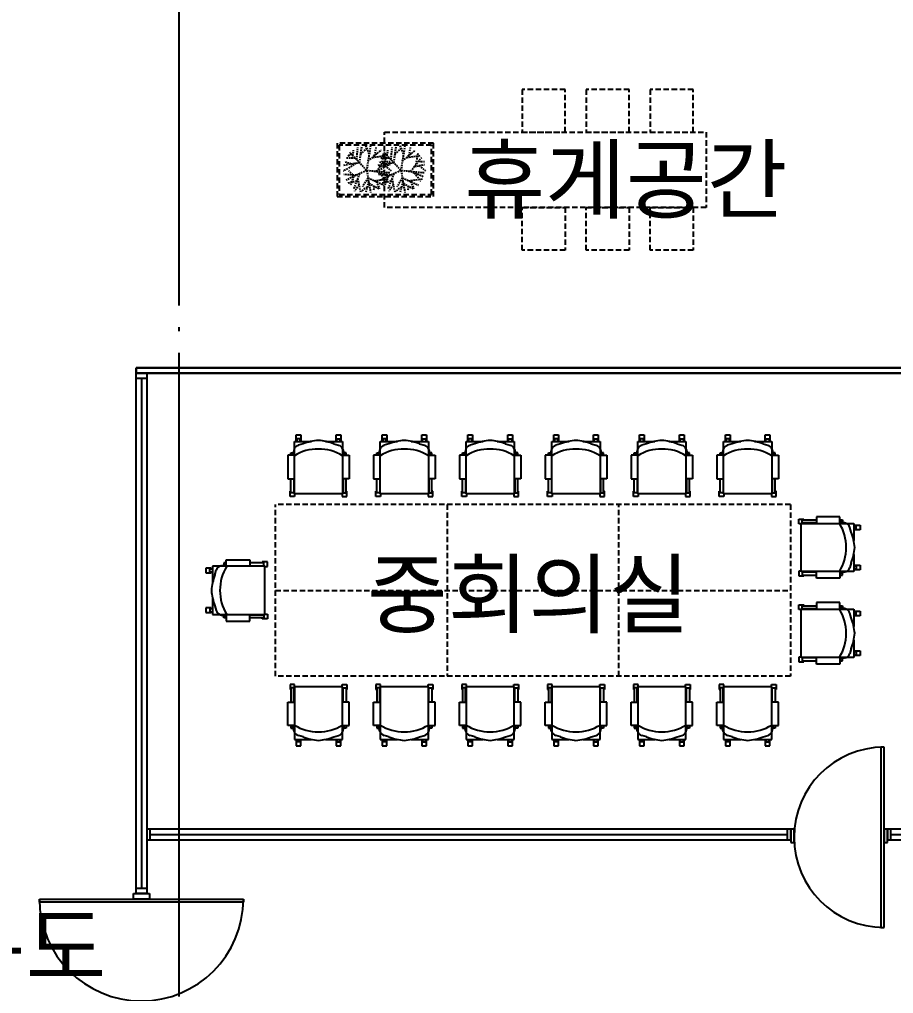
# Model space of a CAD drawing. Header units: millimetres. Extents: x -168200 to 672800, y -7409 to 118800.
# Drawn here: x 269214 to 277359, y 63369 to 72446 of the extents above; entities that cross this region are included whole.
import ezdxf
from ezdxf.enums import TextEntityAlignment as Align

# ---------------------------------------------------------------- set-up
doc = ezdxf.new("R2010")
doc.units = ezdxf.units.MM
doc.header["$LTSCALE"] = 200
doc.linetypes.add('CEN-GAUN', pattern=[32.2, 30, -1, 0.2, -1])
doc.linetypes.add('HIDDEN', pattern=[0.375, 0.25, -0.125])
for name, color, linetype in [('1 BA', 9, 'Continuous'), ('1 CEN', 15, 'CEN-GAUN'), ('1 FUR', 8, 'HIDDEN'), ('1 RM', 8, 'Continuous')]:
    doc.layers.add(name, color=color, linetype=linetype)
doc.styles.add('스타일1', font='malgun.ttf')

msp = doc.modelspace()

# ---------------------------------------------------------------- linework, layer by layer
at = {"layer": '1 BA'}
for p, q in [((270300, 69150), (270300, 69200)), ((270300, 69200), (279785, 69200)), ((279785, 69150), (270300, 69150)), ((270300, 69150), (270400, 69150)), ((270300, 64300), (270300, 69150)), ((270300, 69150), (270400, 69150)), ((270300, 69100), (270300, 69150)), ((270400, 69100), (270300, 69100)), ((270350, 69100), (270350, 64350)), ((270400, 69150), (270400, 64300)), ((270400, 69150), (270400, 69100)), ((277271.9, 65665), (277241.9, 65665)), ((277241.9, 65665), (277241.9, 63985)), ((277271.9, 63985), (277271.9, 65665)), ((276401.9, 64900), (270400, 64900)), ((270400, 64900), (270400, 64800)), ((270430, 64900), (270430, 64800)), ((276371.9, 64800), (276371.9, 64900)), ((276431.9, 64900), (276401.9, 64900)), ((276401.9, 64900), (276401.9, 64775)), ((276401.9, 64800), (276401.9, 64900)), ((276431.9, 64775), (276431.9, 64900)), ((277301.9, 64900), (277271.9, 64900)), ((277271.9, 64900), (277271.9, 64775)), ((277301.9, 64775), (277301.9, 64900)), ((279785, 64900), (277301.9, 64900)), ((277301.9, 64900), (277301.9, 64800)), ((277331.9, 64900), (277331.9, 64800)), ((270430, 64850), (276371.9, 64850)), ((277331.9, 64850), (279755, 64850)), ((270400, 64800), (276401.9, 64800)), ((276401.9, 64775), (276431.9, 64775)), ((277271.9, 64775), (277301.9, 64775)), ((277301.9, 64800), (279785, 64800)), ((270275, 64250), (270275, 64300)), ((270275, 64300), (270425, 64300)), ((270300, 64350), (270400, 64350)), ((270300, 64300), (270300, 64350)), ((270400, 64300), (270300, 64300)), ((270400, 64300), (270300, 64300)), ((270400, 64350), (270400, 64300)), ((270425, 64300), (270425, 64250)), ((269400, 64220), (269400, 64250)), ((269400, 64250), (271300, 64250)), ((271300, 64220), (269400, 64220)), ((270425, 64250), (270275, 64250)), ((271300, 64250), (271300, 64220)), ((277241.9, 63985), (277271.9, 63985))]:
    msp.add_line(p, q, dxfattribs=at)
at = {"layer": '1 BA', "ltscale": 253}
for p, q in [((279785, 69198.4), (270301.6, 69198.4)), ((270301.6, 69198.4), (270301.6, 69151.6)), ((270301.6, 69151.6), (279785, 69151.6))]:
    msp.add_line(p, q, dxfattribs=at)
at = {"layer": '1 BA'}
for centre, radius, start, end in [((277272.7, 64824.2), 840.8, 90.05479, 179.94521), ((277272.7, 64825.8), 840.8, 180.05479, 269.94521), ((270350, 64250), 950, 180, 0)]:
    msp.add_arc(centre, radius, start, end, dxfattribs=at)
at = {"layer": '1 CEN'}
msp.add_line((270700, 95100), (270700, 32900), dxfattribs=at)
at = {"layer": '1 FUR'}
for p, q in [((273899.6, 71794.8), (273899.6, 71394.8)), ((274299.6, 71794.8), (273899.6, 71794.8)), ((274299.6, 71394.8), (274299.6, 71794.8)), ((274495.6, 71794.8), (274495.6, 71394.8)), ((274895.6, 71794.8), (274495.6, 71794.8)), ((274895.6, 71394.8), (274895.6, 71794.8)), ((275091.6, 71794.8), (275091.6, 71394.8)), ((275491.6, 71794.8), (275091.6, 71794.8)), ((275491.6, 71394.8), (275491.6, 71794.8)), ((272614.3, 70694.8), (272614.3, 71394.8)), ((272614.3, 71394.8), (275614.3, 71394.8)), ((273899.6, 71394.8), (274299.6, 71394.8)), ((274495.6, 71394.8), (274895.6, 71394.8)), ((275091.6, 71394.8), (275491.6, 71394.8)), ((275614.3, 71394.8), (275614.3, 70694.8)), ((273073.4, 71294.8), (272173.4, 71294.8)), ((272173.4, 71294.8), (272173.4, 70794.8)), ((273053.4, 71274.8), (272193.4, 71274.8)), ((272193.4, 71274.8), (272193.4, 70814.8)), ((273053.4, 70814.8), (273053.4, 71274.8)), ((273073.4, 70794.8), (273073.4, 71294.8)), ((272193.4, 70814.8), (273053.4, 70814.8)), ((272173.4, 70794.8), (273073.4, 70794.8)), ((275614.3, 70694.8), (272614.3, 70694.8)), ((273899.6, 70294.8), (273899.6, 70694.8)), ((273899.6, 70694.8), (274299.6, 70694.8)), ((274299.6, 70694.8), (274299.6, 70294.8)), ((274495.6, 70294.8), (274495.6, 70694.8)), ((274495.6, 70694.8), (274895.6, 70694.8)), ((274895.6, 70694.8), (274895.6, 70294.8)), ((275091.6, 70294.8), (275091.6, 70694.8)), ((275091.6, 70694.8), (275491.6, 70694.8)), ((275491.6, 70694.8), (275491.6, 70294.8)), ((274299.6, 70294.8), (273899.6, 70294.8)), ((274895.6, 70294.8), (274495.6, 70294.8)), ((275491.6, 70294.8), (275091.6, 70294.8)), ((276400, 67925.7), (271600, 67925.7)), ((271600, 66325.7), (271600, 67925.7)), ((273200, 67925.7), (273200, 66325.7)), ((274800, 66325.7), (274800, 67925.7)), ((276400, 67925.7), (276400, 66325.7)), ((271600, 67125.7), (276400, 67125.7)), ((276400, 66325.7), (271600, 66325.7))]:
    msp.add_line(p, q, dxfattribs=at)
at = {"layer": '1 FUR', "color": 252, "ltscale": 0.3}
for p, q in [((272355.3, 71140.2), (272367.7, 71256.2)), ((272382.5, 71111.4), (272404.5, 71267.6)), ((272472.9, 71192.9), (272440.7, 71272.3)), ((272484.9, 71269.9), (272449, 71040.7)), ((272523, 71177.1), (272539.3, 71254)), ((272675.3, 71140.2), (272687.7, 71256.2)), ((272702.5, 71111.4), (272724.5, 71267.6)), ((272792.9, 71192.9), (272760.7, 71272.3)), ((272804.9, 71269.9), (272769, 71040.7)), ((272843, 71177.1), (272859.3, 71254)), ((272308.3, 71190.1), (272267.8, 71170.2)), ((272449, 71040.7), (272293.2, 71206.1)), ((272319.3, 71178.4), (272327.4, 71226.6)), ((272393.5, 71189.5), (272451.9, 71244.7)), ((272462.4, 71126.1), (272583.6, 71228.1)), ((272502.9, 71160.1), (272631.1, 71178.9)), ((272538.7, 71031.5), (272642.4, 71161)), ((272628.3, 71190.1), (272587.8, 71170.2)), ((272590.6, 71096.3), (272610.4, 71204.2)), ((272769, 71040.7), (272613.2, 71206.1)), ((272639.3, 71178.4), (272647.4, 71226.6)), ((272713.5, 71189.5), (272771.9, 71244.7)), ((272782.4, 71126.1), (272903.6, 71228.1)), ((272822.9, 71160.1), (272951.1, 71178.9)), ((272858.7, 71031.5), (272962.4, 71161)), ((272910.6, 71096.3), (272930.4, 71204.2)), ((272348.2, 71105.6), (272231.6, 71031.6)), ((272382.5, 71111.4), (272233.3, 71086.4)), ((272307.9, 71098.9), (272241.4, 71120.5)), ((272342.4, 71153.9), (272255.5, 71154)), ((272668.2, 71105.6), (272551.6, 71031.6)), ((272702.5, 71111.4), (272553.3, 71086.4)), ((272627.9, 71098.9), (272561.4, 71120.5)), ((272574.5, 71076.2), (272667.1, 71094.1)), ((272662.4, 71153.9), (272575.5, 71154)), ((272613.1, 71124.4), (272668.4, 71121.2)), ((272617, 71084.4), (272678.2, 71034.8)), ((272894.5, 71076.2), (272987.1, 71094.1)), ((272933.1, 71124.4), (272988.4, 71121.2)), ((272937, 71084.4), (272998.2, 71034.8)), ((272353, 70994.3), (272236.6, 71001.1)), ((272449, 71040.7), (272256.9, 70948)), ((272321.9, 70996.2), (272282.5, 71036.5)), ((272326.5, 70981.6), (272295.7, 70896)), ((272382.2, 71008.4), (272328.4, 70869.2)), ((272449, 71040.7), (272668.5, 71018.2)), ((272449, 71040.7), (272485.6, 70834.8)), ((272538.7, 71031.5), (272659.8, 70982.6)), ((272673, 70994.3), (272556.6, 71001.1)), ((272576.1, 71016.4), (272630.2, 70938.3)), ((272769, 71040.7), (272576.9, 70948)), ((272641.9, 70996.2), (272602.5, 71036.5)), ((272646.5, 70981.6), (272615.7, 70896)), ((272702.2, 71008.4), (272648.4, 70869.2)), ((272769, 71040.7), (272988.5, 71018.2)), ((272769, 71040.7), (272805.6, 70834.8)), ((272858.7, 71031.5), (272979.8, 70982.6)), ((272896.1, 71016.4), (272950.2, 70938.3)), ((272355.3, 70938.8), (272274.5, 70920.4)), ((272377.8, 70901.7), (272334.7, 70844.9)), ((272364.7, 70963.2), (272391, 70840.3)), ((272461.8, 70969), (272411.3, 70887.7)), ((272467.3, 70937.7), (272440.7, 70832.3)), ((272461.8, 70969), (272612.4, 70902.6)), ((272470.9, 70917.6), (272569.5, 70866.8)), ((272520.2, 70892.2), (272512, 70856.9)), ((272522.2, 70942.4), (272651.7, 70961.9)), ((272537.1, 70935.8), (272569.5, 70866.8)), ((272675.3, 70938.8), (272594.5, 70920.4)), ((272697.8, 70901.7), (272654.7, 70844.9)), ((272684.7, 70963.2), (272711, 70840.3)), ((272781.8, 70969), (272731.3, 70887.7)), ((272787.3, 70937.7), (272760.7, 70832.3)), ((272781.8, 70969), (272932.4, 70902.6)), ((272790.9, 70917.6), (272889.5, 70866.8)), ((272840.2, 70892.2), (272832, 70856.9)), ((272842.2, 70942.4), (272971.7, 70961.9)), ((272857.1, 70935.8), (272889.5, 70866.8)), ((272454, 70885), (272391, 70840.3)), ((272774, 70885), (272711, 70840.3))]:
    msp.add_line(p, q, dxfattribs=at)
at = {"layer": '1 FUR', "linetype": 'Continuous'}
for p, q in [((271792.7, 68524.1), (271792.7, 68575.6)), ((271792.7, 68575.6), (271836, 68575.6)), ((271829.5, 68538.1), (271799.2, 68538.1)), ((271799.2, 68538.1), (271799.2, 68514.2)), ((271829.5, 68514.2), (271829.5, 68538.1)), ((271836, 68575.6), (271836, 68524.1)), ((272164, 68524.1), (272164, 68575.6)), ((272164, 68575.6), (272207.3, 68575.6)), ((272170.5, 68514.2), (272170.5, 68538.1)), ((272170.5, 68538.1), (272200.8, 68538.1)), ((272200.8, 68538.1), (272200.8, 68514.2)), ((272207.3, 68575.6), (272207.3, 68524.1)), ((272592.7, 68524.1), (272592.7, 68575.6)), ((272592.7, 68575.6), (272636, 68575.6)), ((272629.5, 68538.1), (272599.2, 68538.1)), ((272599.2, 68538.1), (272599.2, 68514.2)), ((272629.5, 68514.2), (272629.5, 68538.1)), ((272636, 68575.6), (272636, 68524.1)), ((272964, 68524.1), (272964, 68575.6)), ((272964, 68575.6), (273007.3, 68575.6)), ((272970.5, 68514.2), (272970.5, 68538.1)), ((272970.5, 68538.1), (273000.8, 68538.1)), ((273000.8, 68538.1), (273000.8, 68514.2)), ((273007.3, 68575.6), (273007.3, 68524.1)), ((273392.7, 68524.1), (273392.7, 68575.6)), ((273392.7, 68575.6), (273436, 68575.6)), ((273429.5, 68538.1), (273399.2, 68538.1)), ((273399.2, 68538.1), (273399.2, 68514.2)), ((273429.5, 68514.2), (273429.5, 68538.1)), ((273436, 68575.6), (273436, 68524.1)), ((273764, 68524.1), (273764, 68575.6)), ((273764, 68575.6), (273807.3, 68575.6)), ((273770.5, 68514.2), (273770.5, 68538.1)), ((273770.5, 68538.1), (273800.8, 68538.1)), ((273800.8, 68538.1), (273800.8, 68514.2)), ((273807.3, 68575.6), (273807.3, 68524.1)), ((274192.7, 68524.1), (274192.7, 68575.6)), ((274192.7, 68575.6), (274236, 68575.6)), ((274229.5, 68538.1), (274199.2, 68538.1)), ((274199.2, 68538.1), (274199.2, 68514.2)), ((274229.5, 68514.2), (274229.5, 68538.1)), ((274236, 68575.6), (274236, 68524.1)), ((274564, 68524.1), (274564, 68575.6)), ((274564, 68575.6), (274607.3, 68575.6)), ((274570.5, 68514.2), (274570.5, 68538.1)), ((274570.5, 68538.1), (274600.8, 68538.1)), ((274600.8, 68538.1), (274600.8, 68514.2)), ((274607.3, 68575.6), (274607.3, 68524.1)), ((274992.7, 68524.1), (274992.7, 68575.6)), ((274992.7, 68575.6), (275036, 68575.6)), ((275029.5, 68538.1), (274999.2, 68538.1)), ((274999.2, 68538.1), (274999.2, 68514.2)), ((275029.5, 68514.2), (275029.5, 68538.1)), ((275036, 68575.6), (275036, 68524.1)), ((275364, 68524.1), (275364, 68575.6)), ((275364, 68575.6), (275407.3, 68575.6)), ((275370.5, 68514.2), (275370.5, 68538.1)), ((275370.5, 68538.1), (275400.8, 68538.1)), ((275400.8, 68538.1), (275400.8, 68514.2)), ((275407.3, 68575.6), (275407.3, 68524.1)), ((275792.7, 68524.1), (275792.7, 68575.6)), ((275792.7, 68575.6), (275836, 68575.6)), ((275829.5, 68538.1), (275799.2, 68538.1)), ((275799.2, 68538.1), (275799.2, 68514.2)), ((275829.5, 68514.2), (275829.5, 68538.1)), ((275836, 68575.6), (275836, 68524.1)), ((276164, 68524.1), (276164, 68575.6)), ((276164, 68575.6), (276207.3, 68575.6)), ((276170.5, 68514.2), (276170.5, 68538.1)), ((276170.5, 68538.1), (276200.8, 68538.1)), ((276200.8, 68538.1), (276200.8, 68514.2)), ((276207.3, 68575.6), (276207.3, 68524.1)), ((271772.4, 68438.1), (271757.7, 68384.4)), ((271775.5, 68025.7), (271775.5, 68514.2)), ((271775.5, 68514.2), (271935.6, 68514.2)), ((271799.2, 68524.1), (271792.7, 68524.1)), ((271857, 68491.1), (271812.7, 68477.6)), ((271836, 68524.1), (271829.5, 68524.1)), ((272064.4, 68514.2), (272224.5, 68514.2)), ((272143, 68491.1), (272187.3, 68477.6)), ((272170.5, 68524.1), (272164, 68524.1)), ((272207.3, 68524.1), (272200.8, 68524.1)), ((272224.5, 68514.2), (272224.5, 68025.7)), ((272227.6, 68438.1), (272242.3, 68384.4)), ((272572.4, 68438.1), (272557.7, 68384.4)), ((272575.5, 68025.7), (272575.5, 68514.2)), ((272575.5, 68514.2), (272735.6, 68514.2)), ((272599.2, 68524.1), (272592.7, 68524.1)), ((272657, 68491.1), (272612.7, 68477.6)), ((272636, 68524.1), (272629.5, 68524.1)), ((272864.4, 68514.2), (273024.5, 68514.2)), ((272943, 68491.1), (272987.3, 68477.6)), ((272970.5, 68524.1), (272964, 68524.1)), ((273007.3, 68524.1), (273000.8, 68524.1)), ((273024.5, 68514.2), (273024.5, 68025.7)), ((273027.6, 68438.1), (273042.3, 68384.4)), ((273372.4, 68438.1), (273357.7, 68384.4)), ((273375.5, 68025.7), (273375.5, 68514.2)), ((273375.5, 68514.2), (273535.6, 68514.2)), ((273399.2, 68524.1), (273392.7, 68524.1)), ((273457, 68491.1), (273412.7, 68477.6)), ((273436, 68524.1), (273429.5, 68524.1)), ((273664.4, 68514.2), (273824.5, 68514.2)), ((273743, 68491.1), (273787.3, 68477.6)), ((273770.5, 68524.1), (273764, 68524.1)), ((273807.3, 68524.1), (273800.8, 68524.1)), ((273824.5, 68514.2), (273824.5, 68025.7)), ((273827.6, 68438.1), (273842.3, 68384.4)), ((274172.4, 68438.1), (274157.7, 68384.4)), ((274175.5, 68025.7), (274175.5, 68514.2)), ((274175.5, 68514.2), (274335.6, 68514.2)), ((274199.2, 68524.1), (274192.7, 68524.1)), ((274257, 68491.1), (274212.7, 68477.6)), ((274236, 68524.1), (274229.5, 68524.1)), ((274464.4, 68514.2), (274624.5, 68514.2)), ((274543, 68491.1), (274587.3, 68477.6)), ((274570.5, 68524.1), (274564, 68524.1)), ((274607.3, 68524.1), (274600.8, 68524.1)), ((274624.5, 68514.2), (274624.5, 68025.7)), ((274627.6, 68438.1), (274642.3, 68384.4)), ((274972.4, 68438.1), (274957.7, 68384.4)), ((274975.5, 68025.7), (274975.5, 68514.2)), ((274975.5, 68514.2), (275135.6, 68514.2)), ((274999.2, 68524.1), (274992.7, 68524.1)), ((275057, 68491.1), (275012.7, 68477.6)), ((275036, 68524.1), (275029.5, 68524.1)), ((275264.4, 68514.2), (275424.5, 68514.2)), ((275343, 68491.1), (275387.3, 68477.6)), ((275370.5, 68524.1), (275364, 68524.1)), ((275407.3, 68524.1), (275400.8, 68524.1)), ((275424.5, 68514.2), (275424.5, 68025.7)), ((275427.6, 68438.1), (275442.3, 68384.4)), ((275772.4, 68438.1), (275757.7, 68384.4)), ((275775.5, 68025.7), (275775.5, 68514.2)), ((275775.5, 68514.2), (275935.6, 68514.2)), ((275799.2, 68524.1), (275792.7, 68524.1)), ((275857, 68491.1), (275812.7, 68477.6)), ((275836, 68524.1), (275829.5, 68524.1)), ((276064.4, 68514.2), (276224.5, 68514.2)), ((276143, 68491.1), (276187.3, 68477.6)), ((276170.5, 68524.1), (276164, 68524.1)), ((276207.3, 68524.1), (276200.8, 68524.1)), ((276224.5, 68514.2), (276224.5, 68025.7)), ((276227.6, 68438.1), (276242.3, 68384.4)), ((271775.5, 68384.4), (271713.8, 68384.4)), ((271713.8, 68384.4), (271713.8, 68165.9)), ((271743, 68384.4), (271743, 68408.6)), ((271743, 68408.6), (271764.7, 68408.6)), ((271775.5, 68165.9), (271775.5, 68384.4)), ((272224.5, 68384.4), (272286.2, 68384.4)), ((272224.5, 68384.4), (272224.5, 68165.9)), ((272257, 68408.6), (272235.3, 68408.6)), ((272257, 68384.4), (272257, 68408.6)), ((272286.2, 68384.4), (272286.2, 68165.9)), ((272575.5, 68384.4), (272513.8, 68384.4)), ((272513.8, 68384.4), (272513.8, 68165.9)), ((272543, 68384.4), (272543, 68408.6)), ((272543, 68408.6), (272564.7, 68408.6)), ((272575.5, 68165.9), (272575.5, 68384.4)), ((273024.5, 68384.4), (273086.2, 68384.4)), ((273024.5, 68384.4), (273024.5, 68165.9)), ((273057, 68408.6), (273035.3, 68408.6)), ((273057, 68384.4), (273057, 68408.6)), ((273086.2, 68384.4), (273086.2, 68165.9)), ((273375.5, 68384.4), (273313.8, 68384.4)), ((273313.8, 68384.4), (273313.8, 68165.9)), ((273343, 68384.4), (273343, 68408.6)), ((273343, 68408.6), (273364.7, 68408.6)), ((273375.5, 68165.9), (273375.5, 68384.4)), ((273824.5, 68384.4), (273886.2, 68384.4)), ((273824.5, 68384.4), (273824.5, 68165.9)), ((273857, 68408.6), (273835.3, 68408.6)), ((273857, 68384.4), (273857, 68408.6)), ((273886.2, 68384.4), (273886.2, 68165.9)), ((274175.5, 68384.4), (274113.8, 68384.4)), ((274113.8, 68384.4), (274113.8, 68165.9)), ((274143, 68384.4), (274143, 68408.6)), ((274143, 68408.6), (274164.7, 68408.6)), ((274175.5, 68165.9), (274175.5, 68384.4)), ((274624.5, 68384.4), (274686.2, 68384.4)), ((274624.5, 68384.4), (274624.5, 68165.9)), ((274657, 68408.6), (274635.3, 68408.6)), ((274657, 68384.4), (274657, 68408.6)), ((274686.2, 68384.4), (274686.2, 68165.9)), ((274975.5, 68384.4), (274913.8, 68384.4)), ((274913.8, 68384.4), (274913.8, 68165.9)), ((274943, 68384.4), (274943, 68408.6)), ((274943, 68408.6), (274964.7, 68408.6)), ((274975.5, 68165.9), (274975.5, 68384.4)), ((275424.5, 68384.4), (275486.2, 68384.4)), ((275424.5, 68384.4), (275424.5, 68165.9)), ((275457, 68408.6), (275435.3, 68408.6)), ((275457, 68384.4), (275457, 68408.6)), ((275486.2, 68384.4), (275486.2, 68165.9)), ((275775.5, 68384.4), (275713.8, 68384.4)), ((275713.8, 68384.4), (275713.8, 68165.9)), ((275743, 68384.4), (275743, 68408.6)), ((275743, 68408.6), (275764.7, 68408.6)), ((275775.5, 68165.9), (275775.5, 68384.4)), ((276224.5, 68384.4), (276286.2, 68384.4)), ((276224.5, 68384.4), (276224.5, 68165.9)), ((276257, 68408.6), (276235.3, 68408.6)), ((276257, 68384.4), (276257, 68408.6)), ((276286.2, 68384.4), (276286.2, 68165.9)), ((271713.8, 68165.9), (271775.5, 68165.9)), ((271743, 68034.8), (271743, 68165.9)), ((271771, 68165.9), (271771, 68034.8)), ((272286.2, 68165.9), (272224.5, 68165.9)), ((272229, 68165.9), (272229, 68034.8)), ((272257, 68034.8), (272257, 68165.9)), ((272513.8, 68165.9), (272575.5, 68165.9)), ((272543, 68034.8), (272543, 68165.9)), ((272571, 68165.9), (272571, 68034.8)), ((273086.2, 68165.9), (273024.5, 68165.9)), ((273029, 68165.9), (273029, 68034.8)), ((273057, 68034.8), (273057, 68165.9)), ((273313.8, 68165.9), (273375.5, 68165.9)), ((273343, 68034.8), (273343, 68165.9)), ((273371, 68165.9), (273371, 68034.8)), ((273886.2, 68165.9), (273824.5, 68165.9)), ((273829, 68165.9), (273829, 68034.8)), ((273857, 68034.8), (273857, 68165.9)), ((274113.8, 68165.9), (274175.5, 68165.9)), ((274143, 68034.8), (274143, 68165.9)), ((274171, 68165.9), (274171, 68034.8)), ((274686.2, 68165.9), (274624.5, 68165.9)), ((274629, 68165.9), (274629, 68034.8)), ((274657, 68034.8), (274657, 68165.9)), ((274913.8, 68165.9), (274975.5, 68165.9)), ((274943, 68034.8), (274943, 68165.9)), ((274971, 68165.9), (274971, 68034.8)), ((275486.2, 68165.9), (275424.5, 68165.9)), ((275429, 68165.9), (275429, 68034.8)), ((275457, 68034.8), (275457, 68165.9)), ((275713.8, 68165.9), (275775.5, 68165.9)), ((275743, 68034.8), (275743, 68165.9)), ((275771, 68165.9), (275771, 68034.8)), ((276286.2, 68165.9), (276224.5, 68165.9)), ((276229, 68165.9), (276229, 68034.8)), ((276257, 68034.8), (276257, 68165.9)), ((271734.9, 68001.4), (271734.9, 68050.1)), ((271734.9, 68050.1), (271743, 68050.1)), ((271778.2, 68001.4), (271734.9, 68001.4)), ((271771, 68034.8), (271743, 68034.8)), ((271771, 68050.1), (271775.5, 68050.1)), ((272224.5, 68025.7), (271775.5, 68025.7)), ((271778.2, 68025.7), (271778.2, 68001.4)), ((272221.8, 68025.7), (272221.8, 68001.4)), ((272221.8, 68001.4), (272265.1, 68001.4)), ((272229, 68050.1), (272224.5, 68050.1)), ((272229, 68034.8), (272257, 68034.8)), ((272265.1, 68050.1), (272257, 68050.1)), ((272265.1, 68001.4), (272265.1, 68050.1)), ((272534.9, 68001.4), (272534.9, 68050.1)), ((272534.9, 68050.1), (272543, 68050.1)), ((272578.2, 68001.4), (272534.9, 68001.4)), ((272571, 68034.8), (272543, 68034.8)), ((272571, 68050.1), (272575.5, 68050.1)), ((273024.5, 68025.7), (272575.5, 68025.7)), ((272578.2, 68025.7), (272578.2, 68001.4)), ((273021.8, 68025.7), (273021.8, 68001.4)), ((273021.8, 68001.4), (273065.1, 68001.4)), ((273029, 68050.1), (273024.5, 68050.1)), ((273029, 68034.8), (273057, 68034.8)), ((273065.1, 68050.1), (273057, 68050.1)), ((273065.1, 68001.4), (273065.1, 68050.1)), ((273334.9, 68001.4), (273334.9, 68050.1)), ((273334.9, 68050.1), (273343, 68050.1)), ((273378.2, 68001.4), (273334.9, 68001.4)), ((273371, 68034.8), (273343, 68034.8)), ((273371, 68050.1), (273375.5, 68050.1)), ((273824.5, 68025.7), (273375.5, 68025.7)), ((273378.2, 68025.7), (273378.2, 68001.4)), ((273821.8, 68025.7), (273821.8, 68001.4)), ((273821.8, 68001.4), (273865.1, 68001.4)), ((273829, 68050.1), (273824.5, 68050.1)), ((273829, 68034.8), (273857, 68034.8)), ((273865.1, 68050.1), (273857, 68050.1)), ((273865.1, 68001.4), (273865.1, 68050.1)), ((274134.9, 68001.4), (274134.9, 68050.1)), ((274134.9, 68050.1), (274143, 68050.1)), ((274178.2, 68001.4), (274134.9, 68001.4)), ((274171, 68034.8), (274143, 68034.8)), ((274171, 68050.1), (274175.5, 68050.1)), ((274624.5, 68025.7), (274175.5, 68025.7)), ((274178.2, 68025.7), (274178.2, 68001.4)), ((274621.8, 68025.7), (274621.8, 68001.4)), ((274621.8, 68001.4), (274665.1, 68001.4)), ((274629, 68050.1), (274624.5, 68050.1)), ((274629, 68034.8), (274657, 68034.8)), ((274665.1, 68050.1), (274657, 68050.1)), ((274665.1, 68001.4), (274665.1, 68050.1)), ((274934.9, 68001.4), (274934.9, 68050.1)), ((274934.9, 68050.1), (274943, 68050.1)), ((274978.2, 68001.4), (274934.9, 68001.4)), ((274971, 68034.8), (274943, 68034.8)), ((274971, 68050.1), (274975.5, 68050.1)), ((275424.5, 68025.7), (274975.5, 68025.7)), ((274978.2, 68025.7), (274978.2, 68001.4)), ((275421.8, 68025.7), (275421.8, 68001.4)), ((275421.8, 68001.4), (275465.1, 68001.4)), ((275429, 68050.1), (275424.5, 68050.1)), ((275429, 68034.8), (275457, 68034.8)), ((275465.1, 68050.1), (275457, 68050.1)), ((275465.1, 68001.4), (275465.1, 68050.1)), ((275734.9, 68001.4), (275734.9, 68050.1)), ((275734.9, 68050.1), (275743, 68050.1)), ((275778.2, 68001.4), (275734.9, 68001.4)), ((275771, 68034.8), (275743, 68034.8)), ((275771, 68050.1), (275775.5, 68050.1)), ((276224.5, 68025.7), (275775.5, 68025.7)), ((275778.2, 68025.7), (275778.2, 68001.4)), ((276221.8, 68025.7), (276221.8, 68001.4)), ((276221.8, 68001.4), (276265.1, 68001.4)), ((276229, 68050.1), (276224.5, 68050.1)), ((276229, 68034.8), (276257, 68034.8)), ((276265.1, 68050.1), (276257, 68050.1)), ((276265.1, 68001.4), (276265.1, 68050.1)), ((276858.7, 67812), (276640.2, 67812)), ((276640.2, 67812), (276640.2, 67750.2)), ((276858.7, 67750.2), (276858.7, 67812)), ((276475.6, 67747.5), (276475.6, 67790.9)), ((276475.6, 67790.9), (276524.4, 67790.9)), ((276500, 67747.5), (276475.6, 67747.5)), ((276500, 67750.2), (276988.5, 67750.2)), ((276500, 67301.3), (276500, 67750.2)), ((276509, 67754.7), (276509, 67782.7)), ((276509, 67782.7), (276640.2, 67782.7)), ((276640.2, 67754.7), (276509, 67754.7)), ((276524.4, 67790.9), (276524.4, 67782.7)), ((276524.4, 67754.7), (276524.4, 67750.2)), ((276640.2, 67750.2), (276858.7, 67750.2)), ((276858.7, 67782.7), (276882.8, 67782.7)), ((276912.3, 67753.4), (276858.7, 67768)), ((276882.8, 67782.7), (276882.8, 67761.1)), ((276965.3, 67668.7), (276951.8, 67713)), ((276988.5, 67750.2), (276988.5, 67590.1)), ((277012.3, 67726.5), (276988.5, 67726.5)), ((276998.4, 67726.5), (276998.4, 67733)), ((276998.4, 67733), (277049.9, 67733)), ((277012.3, 67696.2), (277012.3, 67726.5)), ((277049.9, 67733), (277049.9, 67689.7)), ((276988.5, 67696.2), (277012.3, 67696.2)), ((276998.4, 67689.7), (276998.4, 67696.2)), ((277049.9, 67689.7), (276998.4, 67689.7)), ((276988.5, 67461.3), (276988.5, 67301.3)), ((271500, 67350.2), (271011.5, 67350.2)), ((271011.5, 67350.2), (271011.5, 67190.1)), ((271087.7, 67353.4), (271141.3, 67368)), ((271141.3, 67382.7), (271117.2, 67382.7)), ((271117.2, 67382.7), (271117.2, 67361.1)), ((271141.3, 67350.2), (271141.3, 67412)), ((271141.3, 67412), (271359.8, 67412)), ((271359.8, 67350.2), (271141.3, 67350.2)), ((271359.8, 67412), (271359.8, 67350.2)), ((271491, 67382.7), (271359.8, 67382.7)), ((271359.8, 67354.7), (271491, 67354.7)), ((271524.4, 67390.9), (271475.6, 67390.9)), ((271475.6, 67390.9), (271475.6, 67382.7)), ((271475.6, 67354.7), (271475.6, 67350.2)), ((271491, 67354.7), (271491, 67382.7)), ((271500, 66901.3), (271500, 67350.2)), ((271524.4, 67347.5), (271524.4, 67390.9)), ((276965.3, 67382.8), (276951.8, 67338.5)), ((276988.5, 67355.2), (277012.3, 67355.2)), ((276998.4, 67355.2), (276998.4, 67361.8)), ((276998.4, 67361.8), (277049.9, 67361.8)), ((277012.3, 67355.2), (277012.3, 67325)), ((277049.9, 67361.8), (277049.9, 67318.4)), ((271001.6, 67333), (270950.1, 67333)), ((270950.1, 67333), (270950.1, 67289.7)), ((270950.1, 67289.7), (271001.6, 67289.7)), ((270987.7, 67296.2), (270987.7, 67326.5)), ((270987.7, 67326.5), (271011.5, 67326.5)), ((271011.5, 67296.2), (270987.7, 67296.2)), ((271001.6, 67326.5), (271001.6, 67333)), ((271001.6, 67289.7), (271001.6, 67296.2)), ((271034.7, 67268.7), (271048.2, 67313)), ((271500, 67347.5), (271524.4, 67347.5)), ((276500, 67304), (276475.6, 67304)), ((276475.6, 67304), (276475.6, 67260.6)), ((276475.6, 67260.6), (276524.4, 67260.6)), ((276988.5, 67301.3), (276500, 67301.3)), ((276640.2, 67296.8), (276509, 67296.8)), ((276509, 67296.8), (276509, 67268.7)), ((276509, 67268.7), (276640.2, 67268.7)), ((276524.4, 67296.8), (276524.4, 67301.3)), ((276524.4, 67260.6), (276524.4, 67268.7)), ((276640.2, 67239.5), (276640.2, 67301.3)), ((276858.7, 67301.3), (276640.2, 67301.3)), ((276858.7, 67301.3), (276858.7, 67239.5)), ((276912.3, 67298.1), (276858.7, 67283.5)), ((276858.7, 67268.7), (276882.8, 67268.7)), ((276882.8, 67268.7), (276882.8, 67290.4)), ((277012.3, 67325), (276988.5, 67325)), ((276998.4, 67318.4), (276998.4, 67325)), ((277049.9, 67318.4), (276998.4, 67318.4)), ((276858.7, 67239.5), (276640.2, 67239.5)), ((271011.5, 67061.3), (271011.5, 66901.3)), ((276475.6, 66947.5), (276475.6, 66990.9)), ((276475.6, 66990.9), (276524.4, 66990.9)), ((276524.4, 66990.9), (276524.4, 66982.7)), ((276858.7, 67012), (276640.2, 67012)), ((276640.2, 67012), (276640.2, 66950.2)), ((276858.7, 66950.2), (276858.7, 67012)), ((271001.6, 66961.8), (270950.1, 66961.8)), ((270950.1, 66961.8), (270950.1, 66918.4)), ((270950.1, 66918.4), (271001.6, 66918.4)), ((271011.5, 66955.2), (270987.7, 66955.2)), ((270987.7, 66955.2), (270987.7, 66925)), ((270987.7, 66925), (271011.5, 66925)), ((271001.6, 66955.2), (271001.6, 66961.8)), ((271001.6, 66918.4), (271001.6, 66925)), ((271011.5, 66901.3), (271500, 66901.3)), ((271034.7, 66982.8), (271048.2, 66938.5)), ((271087.7, 66898.1), (271141.3, 66883.5)), ((271141.3, 66901.3), (271141.3, 66839.5)), ((271141.3, 66901.3), (271359.8, 66901.3)), ((271359.8, 66839.5), (271359.8, 66901.3)), ((271359.8, 66896.8), (271491, 66896.8)), ((271475.6, 66896.8), (271475.6, 66901.3)), ((271491, 66896.8), (271491, 66868.7)), ((271500, 66904), (271524.4, 66904)), ((271524.4, 66904), (271524.4, 66860.6)), ((276500, 66947.5), (276475.6, 66947.5)), ((276500, 66950.2), (276988.5, 66950.2)), ((276500, 66501.3), (276500, 66950.2)), ((276509, 66954.7), (276509, 66982.7)), ((276509, 66982.7), (276640.2, 66982.7)), ((276640.2, 66954.7), (276509, 66954.7)), ((276524.4, 66954.7), (276524.4, 66950.2)), ((276640.2, 66950.2), (276858.7, 66950.2)), ((276858.7, 66982.7), (276882.8, 66982.7)), ((276912.3, 66953.4), (276858.7, 66968)), ((276882.8, 66982.7), (276882.8, 66961.1)), ((276965.3, 66868.7), (276951.8, 66913)), ((276988.5, 66950.2), (276988.5, 66790.1)), ((277012.3, 66926.5), (276988.5, 66926.5)), ((276988.5, 66896.2), (277012.3, 66896.2)), ((276998.4, 66926.5), (276998.4, 66933)), ((276998.4, 66933), (277049.9, 66933)), ((276998.4, 66889.7), (276998.4, 66896.2)), ((277012.3, 66896.2), (277012.3, 66926.5)), ((277049.9, 66933), (277049.9, 66889.7)), ((271117.2, 66868.7), (271117.2, 66890.4)), ((271141.3, 66868.7), (271117.2, 66868.7)), ((271141.3, 66839.5), (271359.8, 66839.5)), ((271491, 66868.7), (271359.8, 66868.7)), ((271475.6, 66860.6), (271475.6, 66868.7)), ((271524.4, 66860.6), (271475.6, 66860.6)), ((277049.9, 66889.7), (276998.4, 66889.7)), ((276988.5, 66661.3), (276988.5, 66501.3)), ((276965.3, 66582.8), (276951.8, 66538.5)), ((276988.5, 66555.2), (277012.3, 66555.2)), ((276998.4, 66555.2), (276998.4, 66561.8)), ((276998.4, 66561.8), (277049.9, 66561.8)), ((277012.3, 66555.2), (277012.3, 66525)), ((277049.9, 66561.8), (277049.9, 66518.4)), ((276500, 66504), (276475.6, 66504)), ((276475.6, 66504), (276475.6, 66460.6)), ((276475.6, 66460.6), (276524.4, 66460.6)), ((276988.5, 66501.3), (276500, 66501.3)), ((276640.2, 66496.8), (276509, 66496.8)), ((276509, 66496.8), (276509, 66468.7)), ((276509, 66468.7), (276640.2, 66468.7)), ((276524.4, 66496.8), (276524.4, 66501.3)), ((276524.4, 66460.6), (276524.4, 66468.7)), ((276640.2, 66439.5), (276640.2, 66501.3)), ((276858.7, 66501.3), (276640.2, 66501.3)), ((276858.7, 66501.3), (276858.7, 66439.5)), ((276912.3, 66498.1), (276858.7, 66483.5)), ((276858.7, 66468.7), (276882.8, 66468.7)), ((276882.8, 66468.7), (276882.8, 66490.4)), ((277012.3, 66525), (276988.5, 66525)), ((276998.4, 66518.4), (276998.4, 66525)), ((277049.9, 66518.4), (276998.4, 66518.4)), ((276858.7, 66439.5), (276640.2, 66439.5)), ((271778.2, 66250.1), (271734.9, 66250.1)), ((271734.9, 66250.1), (271734.9, 66201.4)), ((271734.9, 66201.4), (271743, 66201.4)), ((271771, 66216.7), (271743, 66216.7)), ((271743, 66216.7), (271743, 66085.6)), ((271771, 66085.6), (271771, 66216.7)), ((271771, 66201.4), (271775.5, 66201.4)), ((271775.5, 66225.7), (271775.5, 65737.3)), ((272224.5, 66225.7), (271775.5, 66225.7)), ((271778.2, 66225.7), (271778.2, 66250.1)), ((272221.8, 66225.7), (272221.8, 66250.1)), ((272221.8, 66250.1), (272265.1, 66250.1)), ((272224.5, 65737.3), (272224.5, 66225.7)), ((272229, 66201.4), (272224.5, 66201.4)), ((272229, 66085.6), (272229, 66216.7)), ((272229, 66216.7), (272257, 66216.7)), ((272257, 66216.7), (272257, 66085.6)), ((272265.1, 66201.4), (272257, 66201.4)), ((272265.1, 66250.1), (272265.1, 66201.4)), ((272578.2, 66250.1), (272534.9, 66250.1)), ((272534.9, 66250.1), (272534.9, 66201.4)), ((272534.9, 66201.4), (272543, 66201.4)), ((272571, 66216.7), (272543, 66216.7)), ((272543, 66216.7), (272543, 66085.6)), ((272571, 66085.6), (272571, 66216.7)), ((272571, 66201.4), (272575.5, 66201.4)), ((272575.5, 66225.7), (272575.5, 65737.3)), ((273024.5, 66225.7), (272575.5, 66225.7)), ((272578.2, 66225.7), (272578.2, 66250.1)), ((273021.8, 66225.7), (273021.8, 66250.1)), ((273021.8, 66250.1), (273065.1, 66250.1)), ((273024.5, 65737.3), (273024.5, 66225.7)), ((273029, 66201.4), (273024.5, 66201.4)), ((273029, 66085.6), (273029, 66216.7)), ((273029, 66216.7), (273057, 66216.7)), ((273057, 66216.7), (273057, 66085.6)), ((273065.1, 66201.4), (273057, 66201.4)), ((273065.1, 66250.1), (273065.1, 66201.4)), ((273378.2, 66250.1), (273334.9, 66250.1)), ((273334.9, 66250.1), (273334.9, 66201.4)), ((273334.9, 66201.4), (273343, 66201.4)), ((273371, 66216.7), (273343, 66216.7)), ((273343, 66216.7), (273343, 66085.6)), ((273371, 66085.6), (273371, 66216.7)), ((273371, 66201.4), (273375.5, 66201.4)), ((273375.5, 66225.7), (273375.5, 65737.3)), ((273824.5, 66225.7), (273375.5, 66225.7)), ((273378.2, 66225.7), (273378.2, 66250.1)), ((273821.8, 66225.7), (273821.8, 66250.1)), ((273821.8, 66250.1), (273865.1, 66250.1)), ((273824.5, 65737.3), (273824.5, 66225.7)), ((273829, 66201.4), (273824.5, 66201.4)), ((273829, 66085.6), (273829, 66216.7)), ((273829, 66216.7), (273857, 66216.7)), ((273857, 66216.7), (273857, 66085.6)), ((273865.1, 66201.4), (273857, 66201.4)), ((273865.1, 66250.1), (273865.1, 66201.4)), ((274178.2, 66250.1), (274134.9, 66250.1)), ((274134.9, 66250.1), (274134.9, 66201.4)), ((274134.9, 66201.4), (274143, 66201.4)), ((274171, 66216.7), (274143, 66216.7)), ((274143, 66216.7), (274143, 66085.6)), ((274171, 66085.6), (274171, 66216.7)), ((274171, 66201.4), (274175.5, 66201.4)), ((274175.5, 66225.7), (274175.5, 65737.3)), ((274624.5, 66225.7), (274175.5, 66225.7)), ((274178.2, 66225.7), (274178.2, 66250.1)), ((274621.8, 66225.7), (274621.8, 66250.1)), ((274621.8, 66250.1), (274665.1, 66250.1)), ((274624.5, 65737.3), (274624.5, 66225.7)), ((274629, 66201.4), (274624.5, 66201.4)), ((274629, 66085.6), (274629, 66216.7)), ((274629, 66216.7), (274657, 66216.7)), ((274657, 66216.7), (274657, 66085.6)), ((274665.1, 66201.4), (274657, 66201.4)), ((274665.1, 66250.1), (274665.1, 66201.4)), ((274978.2, 66250.1), (274934.9, 66250.1)), ((274934.9, 66250.1), (274934.9, 66201.4)), ((274934.9, 66201.4), (274943, 66201.4)), ((274971, 66216.7), (274943, 66216.7)), ((274943, 66216.7), (274943, 66085.6)), ((274971, 66085.6), (274971, 66216.7)), ((274971, 66201.4), (274975.5, 66201.4)), ((274975.5, 66225.7), (274975.5, 65737.3)), ((275424.5, 66225.7), (274975.5, 66225.7)), ((274978.2, 66225.7), (274978.2, 66250.1)), ((275421.8, 66225.7), (275421.8, 66250.1)), ((275421.8, 66250.1), (275465.1, 66250.1)), ((275424.5, 65737.3), (275424.5, 66225.7)), ((275429, 66201.4), (275424.5, 66201.4)), ((275429, 66085.6), (275429, 66216.7)), ((275429, 66216.7), (275457, 66216.7)), ((275457, 66216.7), (275457, 66085.6)), ((275465.1, 66201.4), (275457, 66201.4)), ((275465.1, 66250.1), (275465.1, 66201.4)), ((275778.2, 66250.1), (275734.9, 66250.1)), ((275734.9, 66250.1), (275734.9, 66201.4)), ((275734.9, 66201.4), (275743, 66201.4)), ((275771, 66216.7), (275743, 66216.7)), ((275743, 66216.7), (275743, 66085.6)), ((275771, 66085.6), (275771, 66216.7)), ((275771, 66201.4), (275775.5, 66201.4)), ((275775.5, 66225.7), (275775.5, 65737.3)), ((276224.5, 66225.7), (275775.5, 66225.7)), ((275778.2, 66225.7), (275778.2, 66250.1)), ((276221.8, 66225.7), (276221.8, 66250.1)), ((276221.8, 66250.1), (276265.1, 66250.1)), ((276224.5, 65737.3), (276224.5, 66225.7)), ((276229, 66201.4), (276224.5, 66201.4)), ((276229, 66085.6), (276229, 66216.7)), ((276229, 66216.7), (276257, 66216.7)), ((276257, 66216.7), (276257, 66085.6)), ((276265.1, 66201.4), (276257, 66201.4)), ((276265.1, 66250.1), (276265.1, 66201.4)), ((271713.8, 65867.1), (271713.8, 66085.6)), ((271713.8, 66085.6), (271775.5, 66085.6)), ((271775.5, 66085.6), (271775.5, 65867.1)), ((272286.2, 66085.6), (272224.5, 66085.6)), ((272224.5, 65867.1), (272224.5, 66085.6)), ((272286.2, 65867.1), (272286.2, 66085.6)), ((272513.8, 65867.1), (272513.8, 66085.6)), ((272513.8, 66085.6), (272575.5, 66085.6)), ((272575.5, 66085.6), (272575.5, 65867.1)), ((273086.2, 66085.6), (273024.5, 66085.6)), ((273024.5, 65867.1), (273024.5, 66085.6)), ((273086.2, 65867.1), (273086.2, 66085.6)), ((273313.8, 65867.1), (273313.8, 66085.6)), ((273313.8, 66085.6), (273375.5, 66085.6)), ((273375.5, 66085.6), (273375.5, 65867.1)), ((273886.2, 66085.6), (273824.5, 66085.6)), ((273824.5, 65867.1), (273824.5, 66085.6)), ((273886.2, 65867.1), (273886.2, 66085.6)), ((274113.8, 65867.1), (274113.8, 66085.6)), ((274113.8, 66085.6), (274175.5, 66085.6)), ((274175.5, 66085.6), (274175.5, 65867.1)), ((274686.2, 66085.6), (274624.5, 66085.6)), ((274624.5, 65867.1), (274624.5, 66085.6)), ((274686.2, 65867.1), (274686.2, 66085.6)), ((274913.8, 65867.1), (274913.8, 66085.6)), ((274913.8, 66085.6), (274975.5, 66085.6)), ((274975.5, 66085.6), (274975.5, 65867.1)), ((275486.2, 66085.6), (275424.5, 66085.6)), ((275424.5, 65867.1), (275424.5, 66085.6)), ((275486.2, 65867.1), (275486.2, 66085.6)), ((275713.8, 65867.1), (275713.8, 66085.6)), ((275713.8, 66085.6), (275775.5, 66085.6)), ((275775.5, 66085.6), (275775.5, 65867.1)), ((276286.2, 66085.6), (276224.5, 66085.6)), ((276224.5, 65867.1), (276224.5, 66085.6)), ((276286.2, 65867.1), (276286.2, 66085.6)), ((271775.5, 65867.1), (271713.8, 65867.1)), ((271743, 65867.1), (271743, 65842.9)), ((271743, 65842.9), (271764.7, 65842.9)), ((271772.4, 65813.4), (271757.7, 65867.1)), ((272224.5, 65867.1), (272286.2, 65867.1)), ((272227.6, 65813.4), (272242.3, 65867.1)), ((272257, 65842.9), (272235.3, 65842.9)), ((272257, 65867.1), (272257, 65842.9)), ((272575.5, 65867.1), (272513.8, 65867.1)), ((272543, 65867.1), (272543, 65842.9)), ((272543, 65842.9), (272564.7, 65842.9)), ((272572.4, 65813.4), (272557.7, 65867.1)), ((273024.5, 65867.1), (273086.2, 65867.1)), ((273027.6, 65813.4), (273042.3, 65867.1)), ((273057, 65842.9), (273035.3, 65842.9)), ((273057, 65867.1), (273057, 65842.9)), ((273375.5, 65867.1), (273313.8, 65867.1)), ((273343, 65867.1), (273343, 65842.9)), ((273343, 65842.9), (273364.7, 65842.9)), ((273372.4, 65813.4), (273357.7, 65867.1)), ((273824.5, 65867.1), (273886.2, 65867.1)), ((273827.6, 65813.4), (273842.3, 65867.1)), ((273857, 65842.9), (273835.3, 65842.9)), ((273857, 65867.1), (273857, 65842.9)), ((274175.5, 65867.1), (274113.8, 65867.1)), ((274143, 65867.1), (274143, 65842.9)), ((274143, 65842.9), (274164.7, 65842.9)), ((274172.4, 65813.4), (274157.7, 65867.1)), ((274624.5, 65867.1), (274686.2, 65867.1)), ((274627.6, 65813.4), (274642.3, 65867.1)), ((274657, 65842.9), (274635.3, 65842.9)), ((274657, 65867.1), (274657, 65842.9)), ((274975.5, 65867.1), (274913.8, 65867.1)), ((274943, 65867.1), (274943, 65842.9)), ((274943, 65842.9), (274964.7, 65842.9)), ((274972.4, 65813.4), (274957.7, 65867.1)), ((275424.5, 65867.1), (275486.2, 65867.1)), ((275427.6, 65813.4), (275442.3, 65867.1)), ((275457, 65842.9), (275435.3, 65842.9)), ((275457, 65867.1), (275457, 65842.9)), ((275775.5, 65867.1), (275713.8, 65867.1)), ((275743, 65867.1), (275743, 65842.9)), ((275743, 65842.9), (275764.7, 65842.9)), ((275772.4, 65813.4), (275757.7, 65867.1)), ((276224.5, 65867.1), (276286.2, 65867.1)), ((276227.6, 65813.4), (276242.3, 65867.1)), ((276257, 65842.9), (276235.3, 65842.9)), ((276257, 65867.1), (276257, 65842.9)), ((271775.5, 65737.3), (271935.6, 65737.3)), ((271799.2, 65727.3), (271792.7, 65727.3)), ((271792.7, 65727.3), (271792.7, 65675.9)), ((271799.2, 65713.4), (271799.2, 65737.3)), ((271857, 65760.4), (271812.7, 65773.9)), ((271829.5, 65737.3), (271829.5, 65713.4)), ((271836, 65727.3), (271829.5, 65727.3)), ((271836, 65675.9), (271836, 65727.3)), ((272064.4, 65737.3), (272224.5, 65737.3)), ((272143, 65760.4), (272187.3, 65773.9)), ((272170.5, 65727.3), (272164, 65727.3)), ((272164, 65727.3), (272164, 65675.9)), ((272170.5, 65737.3), (272170.5, 65713.4)), ((272200.8, 65713.4), (272200.8, 65737.3)), ((272207.3, 65727.3), (272200.8, 65727.3)), ((272207.3, 65675.9), (272207.3, 65727.3)), ((272575.5, 65737.3), (272735.6, 65737.3)), ((272599.2, 65727.3), (272592.7, 65727.3)), ((272592.7, 65727.3), (272592.7, 65675.9)), ((272599.2, 65713.4), (272599.2, 65737.3)), ((272657, 65760.4), (272612.7, 65773.9)), ((272629.5, 65737.3), (272629.5, 65713.4)), ((272636, 65727.3), (272629.5, 65727.3)), ((272636, 65675.9), (272636, 65727.3)), ((272864.4, 65737.3), (273024.5, 65737.3)), ((272943, 65760.4), (272987.3, 65773.9)), ((272970.5, 65727.3), (272964, 65727.3)), ((272964, 65727.3), (272964, 65675.9)), ((272970.5, 65737.3), (272970.5, 65713.4)), ((273000.8, 65713.4), (273000.8, 65737.3)), ((273007.3, 65727.3), (273000.8, 65727.3)), ((273007.3, 65675.9), (273007.3, 65727.3)), ((273375.5, 65737.3), (273535.6, 65737.3)), ((273399.2, 65727.3), (273392.7, 65727.3)), ((273392.7, 65727.3), (273392.7, 65675.9)), ((273399.2, 65713.4), (273399.2, 65737.3)), ((273457, 65760.4), (273412.7, 65773.9)), ((273429.5, 65737.3), (273429.5, 65713.4)), ((273436, 65727.3), (273429.5, 65727.3)), ((273436, 65675.9), (273436, 65727.3)), ((273664.4, 65737.3), (273824.5, 65737.3)), ((273743, 65760.4), (273787.3, 65773.9)), ((273770.5, 65727.3), (273764, 65727.3)), ((273764, 65727.3), (273764, 65675.9)), ((273770.5, 65737.3), (273770.5, 65713.4)), ((273800.8, 65713.4), (273800.8, 65737.3)), ((273807.3, 65727.3), (273800.8, 65727.3)), ((273807.3, 65675.9), (273807.3, 65727.3)), ((274175.5, 65737.3), (274335.6, 65737.3)), ((274199.2, 65727.3), (274192.7, 65727.3)), ((274192.7, 65727.3), (274192.7, 65675.9)), ((274199.2, 65713.4), (274199.2, 65737.3)), ((274257, 65760.4), (274212.7, 65773.9)), ((274229.5, 65737.3), (274229.5, 65713.4)), ((274236, 65727.3), (274229.5, 65727.3)), ((274236, 65675.9), (274236, 65727.3)), ((274464.4, 65737.3), (274624.5, 65737.3)), ((274543, 65760.4), (274587.3, 65773.9)), ((274570.5, 65727.3), (274564, 65727.3)), ((274564, 65727.3), (274564, 65675.9)), ((274570.5, 65737.3), (274570.5, 65713.4)), ((274600.8, 65713.4), (274600.8, 65737.3)), ((274607.3, 65727.3), (274600.8, 65727.3)), ((274607.3, 65675.9), (274607.3, 65727.3)), ((274975.5, 65737.3), (275135.6, 65737.3)), ((274999.2, 65727.3), (274992.7, 65727.3)), ((274992.7, 65727.3), (274992.7, 65675.9)), ((274999.2, 65713.4), (274999.2, 65737.3)), ((275057, 65760.4), (275012.7, 65773.9)), ((275029.5, 65737.3), (275029.5, 65713.4)), ((275036, 65727.3), (275029.5, 65727.3)), ((275036, 65675.9), (275036, 65727.3)), ((275264.4, 65737.3), (275424.5, 65737.3)), ((275343, 65760.4), (275387.3, 65773.9)), ((275370.5, 65727.3), (275364, 65727.3)), ((275364, 65727.3), (275364, 65675.9)), ((275370.5, 65737.3), (275370.5, 65713.4)), ((275400.8, 65713.4), (275400.8, 65737.3)), ((275407.3, 65727.3), (275400.8, 65727.3)), ((275407.3, 65675.9), (275407.3, 65727.3)), ((275775.5, 65737.3), (275935.6, 65737.3)), ((275799.2, 65727.3), (275792.7, 65727.3)), ((275792.7, 65727.3), (275792.7, 65675.9)), ((275799.2, 65713.4), (275799.2, 65737.3)), ((275857, 65760.4), (275812.7, 65773.9)), ((275829.5, 65737.3), (275829.5, 65713.4)), ((275836, 65727.3), (275829.5, 65727.3)), ((275836, 65675.9), (275836, 65727.3)), ((276064.4, 65737.3), (276224.5, 65737.3)), ((276143, 65760.4), (276187.3, 65773.9)), ((276170.5, 65727.3), (276164, 65727.3)), ((276164, 65727.3), (276164, 65675.9)), ((276170.5, 65737.3), (276170.5, 65713.4)), ((276200.8, 65713.4), (276200.8, 65737.3)), ((276207.3, 65727.3), (276200.8, 65727.3)), ((276207.3, 65675.9), (276207.3, 65727.3)), ((271792.7, 65675.9), (271836, 65675.9)), ((271829.5, 65713.4), (271799.2, 65713.4)), ((272164, 65675.9), (272207.3, 65675.9)), ((272170.5, 65713.4), (272200.8, 65713.4)), ((272592.7, 65675.9), (272636, 65675.9)), ((272629.5, 65713.4), (272599.2, 65713.4)), ((272964, 65675.9), (273007.3, 65675.9)), ((272970.5, 65713.4), (273000.8, 65713.4)), ((273392.7, 65675.9), (273436, 65675.9)), ((273429.5, 65713.4), (273399.2, 65713.4)), ((273764, 65675.9), (273807.3, 65675.9)), ((273770.5, 65713.4), (273800.8, 65713.4)), ((274192.7, 65675.9), (274236, 65675.9)), ((274229.5, 65713.4), (274199.2, 65713.4)), ((274564, 65675.9), (274607.3, 65675.9)), ((274570.5, 65713.4), (274600.8, 65713.4)), ((274992.7, 65675.9), (275036, 65675.9)), ((275029.5, 65713.4), (274999.2, 65713.4)), ((275364, 65675.9), (275407.3, 65675.9)), ((275370.5, 65713.4), (275400.8, 65713.4)), ((275792.7, 65675.9), (275836, 65675.9)), ((275829.5, 65713.4), (275799.2, 65713.4)), ((276164, 65675.9), (276207.3, 65675.9)), ((276170.5, 65713.4), (276200.8, 65713.4))]:
    msp.add_line(p, q, dxfattribs=at)
for centre, radius, start, end in [((271825.8, 68423.8), 55.3, 103.66319, 165.04188), ((271993.6, 68034.6), 408.7, 89.1019, 122.24708), ((272041, 68011.2), 513.9, 94.57459, 110.97279), ((271959, 68011.2), 513.9, 69.02721, 85.42541), ((272006.4, 68034.6), 408.7, 57.75292, 90.8981), ((272174.2, 68423.8), 55.3, 14.95812, 76.33681), ((272625.8, 68423.8), 55.3, 103.66319, 165.04188), ((272793.6, 68034.6), 408.7, 89.1019, 122.24708), ((272841, 68011.2), 513.9, 94.57459, 110.97279), ((272759, 68011.2), 513.9, 69.02721, 85.42541), ((272806.4, 68034.6), 408.7, 57.75292, 90.8981), ((272974.2, 68423.8), 55.3, 14.95812, 76.33681), ((273425.8, 68423.8), 55.3, 103.66319, 165.04188), ((273593.6, 68034.6), 408.7, 89.1019, 122.24708), ((273641, 68011.2), 513.9, 94.57459, 110.97279), ((273559, 68011.2), 513.9, 69.02721, 85.42541), ((273606.4, 68034.6), 408.7, 57.75292, 90.8981), ((273774.2, 68423.8), 55.3, 14.95812, 76.33681), ((274225.8, 68423.8), 55.3, 103.66319, 165.04188), ((274393.6, 68034.6), 408.7, 89.1019, 122.24708), ((274441, 68011.2), 513.9, 94.57459, 110.97279), ((274359, 68011.2), 513.9, 69.02721, 85.42541), ((274406.4, 68034.6), 408.7, 57.75292, 90.8981), ((274574.2, 68423.8), 55.3, 14.95812, 76.33681), ((275025.8, 68423.8), 55.3, 103.66319, 165.04188), ((275193.6, 68034.6), 408.7, 89.1019, 122.24708), ((275241, 68011.2), 513.9, 94.57459, 110.97279), ((275159, 68011.2), 513.9, 69.02721, 85.42541), ((275206.4, 68034.6), 408.7, 57.75292, 90.8981), ((275374.2, 68423.8), 55.3, 14.95812, 76.33681), ((275825.8, 68423.8), 55.3, 103.66319, 165.04188), ((275993.6, 68034.6), 408.7, 89.1019, 122.24708), ((276041, 68011.2), 513.9, 94.57459, 110.97279), ((275959, 68011.2), 513.9, 69.02721, 85.42541), ((276006.4, 68034.6), 408.7, 57.75292, 90.8981), ((276174.2, 68423.8), 55.3, 14.95812, 76.33681), ((276508.9, 67532.1), 408.7, 359.1019, 32.24708), ((276898.1, 67699.9), 55.3, 13.66319, 75.04188), ((276485.4, 67484.7), 513.9, 4.57459, 20.97279), ((276508.9, 67519.3), 408.7, 327.75292, 0.8981), ((276485.4, 67566.7), 513.9, 339.02721, 355.42541), ((271101.9, 67299.9), 55.3, 104.95812, 166.33681), ((271491.1, 67132.1), 408.7, 147.75292, 180.8981), ((271514.6, 67084.7), 513.9, 159.02721, 175.42541), ((276898.1, 67351.6), 55.3, 284.95812, 346.33681), ((271514.6, 67166.7), 513.9, 184.57459, 200.97279), ((271491.1, 67119.3), 408.7, 179.1019, 212.24708), ((271101.9, 66951.6), 55.3, 193.66319, 255.04188), ((276508.9, 66732.1), 408.7, 359.1019, 32.24708), ((276898.1, 66899.9), 55.3, 13.66319, 75.04188), ((276485.4, 66684.7), 513.9, 4.57459, 20.97279), ((276508.9, 66719.3), 408.7, 327.75292, 0.8981), ((276485.4, 66766.7), 513.9, 339.02721, 355.42541), ((276898.1, 66551.6), 55.3, 284.95812, 346.33681), ((271825.8, 65827.7), 55.3, 194.95812, 256.33681), ((271993.6, 66216.9), 408.7, 237.75292, 270.8981), ((272006.4, 66216.9), 408.7, 269.1019, 302.24708), ((272174.2, 65827.7), 55.3, 283.66319, 345.04188), ((272625.8, 65827.7), 55.3, 194.95812, 256.33681), ((272793.6, 66216.9), 408.7, 237.75292, 270.8981), ((272806.4, 66216.9), 408.7, 269.1019, 302.24708), ((272974.2, 65827.7), 55.3, 283.66319, 345.04188), ((273425.8, 65827.7), 55.3, 194.95812, 256.33681), ((273593.6, 66216.9), 408.7, 237.75292, 270.8981), ((273606.4, 66216.9), 408.7, 269.1019, 302.24708), ((273774.2, 65827.7), 55.3, 283.66319, 345.04188), ((274225.8, 65827.7), 55.3, 194.95812, 256.33681), ((274393.6, 66216.9), 408.7, 237.75292, 270.8981), ((274406.4, 66216.9), 408.7, 269.1019, 302.24708), ((274574.2, 65827.7), 55.3, 283.66319, 345.04188), ((275025.8, 65827.7), 55.3, 194.95812, 256.33681), ((275193.6, 66216.9), 408.7, 237.75292, 270.8981), ((275206.4, 66216.9), 408.7, 269.1019, 302.24708), ((275374.2, 65827.7), 55.3, 283.66319, 345.04188), ((275825.8, 65827.7), 55.3, 194.95812, 256.33681), ((275993.6, 66216.9), 408.7, 237.75292, 270.8981), ((276006.4, 66216.9), 408.7, 269.1019, 302.24708), ((276174.2, 65827.7), 55.3, 283.66319, 345.04188), ((272041, 66240.3), 513.9, 249.02721, 265.42541), ((271959, 66240.3), 513.9, 274.57459, 290.97279), ((272841, 66240.3), 513.9, 249.02721, 265.42541), ((272759, 66240.3), 513.9, 274.57459, 290.97279), ((273641, 66240.3), 513.9, 249.02721, 265.42541), ((273559, 66240.3), 513.9, 274.57459, 290.97279), ((274441, 66240.3), 513.9, 249.02721, 265.42541), ((274359, 66240.3), 513.9, 274.57459, 290.97279), ((275241, 66240.3), 513.9, 249.02721, 265.42541), ((275159, 66240.3), 513.9, 274.57459, 290.97279), ((276041, 66240.3), 513.9, 249.02721, 265.42541), ((275959, 66240.3), 513.9, 274.57459, 290.97279)]:
    msp.add_arc(centre, radius, start, end, dxfattribs=at)

# ---------------------------------------------------------------- texts
at = {"layer": '1 RM', "style": '스타일1'}
for s, p in [('휴게공간', (274865.2, 70962.7)), ('중회의실', (273957.7, 67097.3)), ('복도', (269270.4, 63800.3))]:
    msp.add_text(s, height=600, dxfattribs=at).set_placement(p, align=Align.MIDDLE)

doc.saveas('drawing.dxf')
